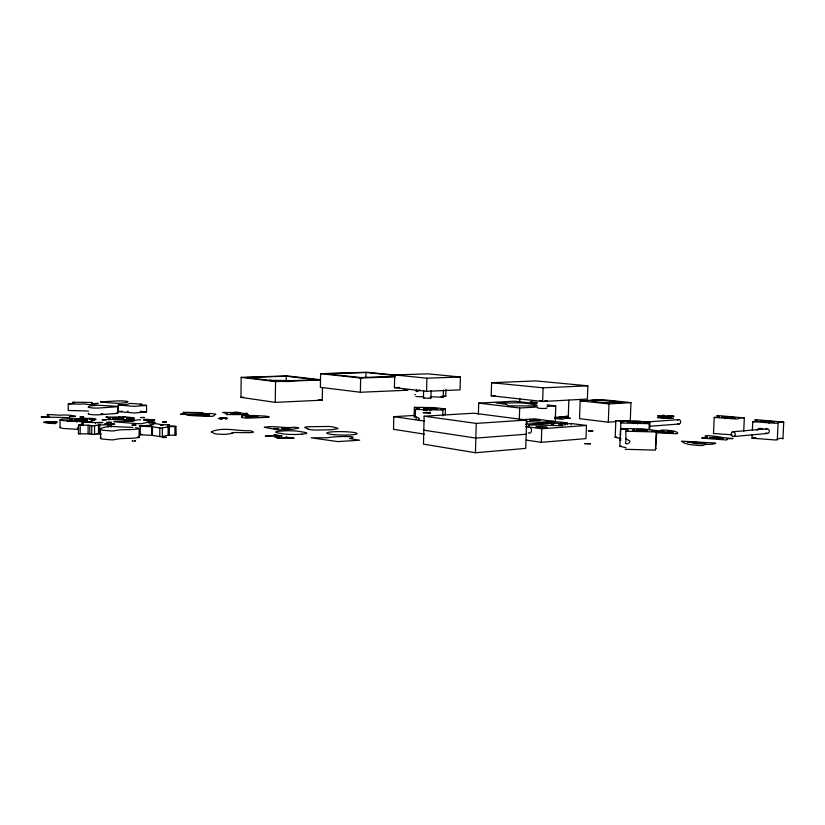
<?xml version="1.0" encoding="UTF-8"?>
<svg xmlns="http://www.w3.org/2000/svg" width="825" height="825" viewBox="0 0 825 825"><rect width="100%" height="100%" fill="white"/><g stroke="black" fill="none" stroke-linecap="round" stroke-linejoin="round"><path stroke-width="1.24" d="M85.429 422.235L85.429 420.296L86.996 420.214L86.996 422.153M85.656 419.554L85.986 421.678L84.635 421.358M78.437 433.857L88.1 433.795L88.1 425.236L93.431 425.896L99.01 424.947L109.642 424.71M99.773 424.916L99.763 433.445L93.648 434.497L89.791 433.898L89.791 425.329M91.73 434.404L91.73 425.803M94.555 434.404L94.566 425.813M95.298 423.658L95.298 422.606L82.253 422.132L83.16 423.864M98.464 433.548L98.474 425.009M138.074 436.59L139.105 437.075A14.283 1.65 -0.2 0 1 138.951 437.405C130.67 439.22 121.976 437.549 113.902 439.777A8.889 1.042 -0.2 0 1 111.024 439.838L102.104 439.034A19.233 2.238 -0.2 0 1 100.588 438.436L100.382 429.217L101.867 428.154A144.179 16.314 0.5 0 1 103.238 427.577L108.787 426.329L132.784 427.422M551.1 423.637L550.997 422.431C553.132 421.132 563.145 422.235 567.177 422.988L567.456 424.555M108.209 427.278L108.209 424.844M109.148 423.215L109.158 422.163L111.128 422.287L104.466 423.916L109.653 424.648M109.282 425.102L109.282 424.566M110.993 427.154L111.045 422.369M117.738 413.232L117.604 406.374L99.32 405.302A55.688 4.888 0.2 0 1 97.752 405.23L90.317 405.91A110.168 10.426 0.4 0 0 89.234 406.282L88.162 407.21A14.716 1.361 0 0 0 89.286 407.581L93.297 408.024A6.033 0.557 0 0 0 94.906 408.076L96.03 408.086A6.786 0.629 0 0 0 98.227 408.066L117.604 406.704A10.952 1 0 0 0 117.758 406.508L117.758 406.508M140.116 404.714L146.541 405.364L146.582 411.964L134.485 412.985L118.202 411.634L118.233 405.003L126.338 404.508L130.154 403.404L141.632 404.168M123.533 419.956L123.544 418.048L115.613 417.471A8.023 0.815 0 0 0 114.788 417.512C106.167 418.162 122.224 419.286 123.544 418.048M139.116 437.188L139.147 428.484M167.671 425.514L175.89 426.422L176.241 435.115L168.393 435.311L160.896 436.724L152.109 435.332L140.26 434.806L140.291 426.236L139.394 426.133M149.387 426.36L149.975 425.215M151.718 435.301L151.748 426.721L140.291 426.236M152.419 435.363L152.46 426.783L151.748 426.721M153.574 424.71L153.574 423.658L154.894 423.545L161.813 424.7L169.507 424.689L167.681 425.432M159.782 436.642L159.823 428L152.46 426.783M162.308 436.631L162.36 427.989L168.372 426.752L175.89 426.422M167.671 426.484L167.619 424.566M168.104 435.353L168.156 426.783M169.342 435.26L169.393 426.7M174.89 435.249L174.952 426.69M100.382 429.32L100.598 429.619A19.243 2.104 -0.1 0 0 102.114 430.186L111.035 430.949A8.889 0.98 -0.2 0 0 113.922 430.897C122.028 428.794 130.69 430.392 138.982 428.691A14.293 1.557 -0.1 0 0 139.136 428.381L135.609 427.608M322.472 387.544L322.266 400.177L275.261 402.373L240.962 397.351L241.178 377.365L287.368 375.922L320.079 379.675M275.261 402.373L275.54 381.583L241.178 377.365M286.192 381.119L286.265 376.231L246.407 377.489L276.674 381.181L317.192 379.799L286.265 376.231M394.144 374.973L367.352 372.25L320.595 373.684L320.368 387.338L360.37 392.257L407.87 390.225L404.044 389.782M783.729 422.194C779.522 420.781 778.841 423.225 776.15 423.308L752.771 421.688L757.907 421.039L754.782 419.657L755.648 419.616L783.74 422.163L782.935 438.663C778.635 437.219 778.14 439.931 775.345 439.962L751.998 438.188L755.772 437.632M360.37 392.257L360.638 378.015L320.595 373.684M365.867 377.118L365.96 372.508L325.638 373.746L360.855 377.541L394.164 376.417M414.16 415.46L393.793 416.666L393.515 429.32L424.318 434.125M394.422 387.657L394.701 374.932L427.876 373.849L460.412 377.004L460.072 389.854L426.577 391.328L394.422 387.657L399.527 387.451M445.283 414.851L445.345 408.983L434.785 407.632L414.449 407.323L419.317 408.54L415.48 409.417L415.326 416.439L416.161 417.935M414.098 417.337L414.346 407.385M431.093 390.617L430.918 398.052L427.298 398.269L423.452 397.877L423.627 390.431M424.153 416.182L423.483 444.128L475.427 452.75L525.742 448.398L526.618 420.038L473.849 413.201L424.153 416.182L476.242 423.411L526.618 420.038M425.782 410.737L425.824 408.922L436.91 408.994L425.824 408.922M426.577 391.328L426.896 378.201L394.701 374.932M426.907 410.891L426.948 409.066M429.763 410.726L429.804 408.901M430.815 410.664L430.867 408.849L434.858 408.839M442.767 415.913L442.922 410.025L440.725 409.293L445.428 409.045M430.784 396.804L443.221 397.196L443.417 390.081M442.685 396.052L445.748 396.309L445.933 389.245M475.427 452.75L476.242 423.411M478.397 414.243L478.706 403.116L514.48 401.198L537.003 403.765M491.215 395.763L491.587 382.707L535.951 380.923L587.854 385.811L587.39 399.052L542.644 401.497L491.215 395.763L495.01 395.577M519.616 402.157L519.729 398.423M519.327 419.564L519.678 408.014L537.096 407.003M541.324 442.324L541.767 428.742L586.451 425.452L585.987 438.611L541.324 442.324L526.34 440.117M542.644 401.497L543.087 387.832L587.854 385.811M555.225 422.173L555.761 405.91L547.006 404.91M554.596 417.357L568.291 416.45L568.848 400.156M622.958 421.121L630.279 420.595L630.97 402.631L602.075 399.609L580.161 400.826L579.542 418.667L608.314 422.183L615.636 421.657M620.792 431.052L620.72 422.988L622.958 421.967L615.842 420.595L636.735 420.884L649.894 422.452L649.657 429.732M625.958 440.55L625.804 431.238L628.145 430.083L620.524 428.577L619.833 446.315L626.01 447.666M608.314 422.183L608.984 403.93L630.97 402.631M620.977 438.529L615.202 437.322L615.842 420.637M637.539 423.978L637.612 422.101L639.282 422.317M649.028 429.753L649.265 423.668L645.717 422.812A2.258 1.784 84.4 0 0 643.108 422.843M625.144 449.295L655.411 450.13L656.205 431.97L652.369 430.98L656.855 430.64L642.737 428.835L620.503 428.557M655.638 448.687L656.855 430.64M732.146 434.806L713.501 433.517L714.192 417.46L736.56 419.017C739.283 418.956 740.685 416.749 744.336 417.945L743.707 431.516M752.008 438.127L752.142 434.631M752.369 429.918L752.792 421.637M768.797 422.936L768.879 421.121L774.149 421.802M769.385 423.163L769.477 421.338L765.291 421.678M777.284 439.952L778.119 422.317M586.451 425.452L571.333 423.524L571.086 424.71M564.991 425.205L564.991 424.483M625.928 441.457C623.638 445.026 628.836 444.19 629.867 441.983M620.833 432.723L620.307 434.497L620.843 434.93M757.072 430.238C757.866 427.897 761.454 427.793 762.96 429.485M560.443 424.793L560.247 424.267A2.815 2.073 85.3 0 1 560.196 423.483L554.307 423.153L552.791 424.978L551.554 424.751M85.429 420.296L85.264 420.977L78.684 420.637L85.759 421.204L86.646 421.162L86.996 420.214M110.406 418.244L106.085 417.079L118.563 417.099C121.492 416.12 142.467 418.378 130.195 418.45M550.378 423.493L550.492 423.008A2.784 2.032 85.5 0 0 550.595 422.256M416.14 418.76L415.882 419.657M100.372 438.013L101.001 437.353M625.525 439.086L626.361 438.993M416.728 389.916C414.088 392.741 419.389 391.349 419.822 389.802M727.31 438.735L726.877 439.869L725.928 439.942L701.951 438.116M134.362 419.512L129.814 418.615M619.833 446.315L621.472 446.222M615.202 437.322L616.646 437.24L615.326 437.271M419.131 419.172L418.419 420.007M113.582 417.966L115.253 417.698A5.868 0.588 0 0 1 115.82 417.656A6.332 0.639 0 0 1 116.418 417.636A5.125 0.516 0 0 1 116.81 417.625L121.45 417.966L113.613 418.028M620.08 440.003L620.864 440.158L620.101 439.962M78.612 429.402L64.133 428.536A17.077 1.825 -0.3 0 1 61.421 428.123L60.101 427.659L60.586 427.226M80.489 419.502L81.665 419.265M60.029 419.729L61.555 419.286A7.868 0.794 -0.3 0 1 63.412 419.1L90.678 418.327A12.746 1.289 -0.2 0 1 92.802 418.461L95.989 419.1L89.451 421.802L64.123 420.709A17.088 1.732 -0.2 0 1 61.411 420.307L60.029 419.729L60.039 427.505M649.935 422.513L645.727 422.771M442.891 410.056L415.491 409.448M92.008 402.528C89.719 406.086 106.745 401.806 92.524 403.868M528.928 425.36L528.062 426.123M443.221 397.196L441.045 396.557L441.633 396.464M166.31 437.477L162.463 437.487M55.698 422.132L57.317 422.111A6.724 0.691 -0.4 0 0 56.678 421.781L43.632 422.194L44.086 422.462M162.422 437.425L166.32 437.425M124.101 420.781L134.454 420.74M782.915 438.673L782.018 438.488M546.923 427.381L536.167 427.061M536.064 426.886L546.923 427.237M134.434 419.616L107.58 419.451L110.498 418.285M735.168 417.749L728.351 417.811M670.209 418.419L663.352 418.296A6.631 0.598 2.4 0 1 661.021 417.955M106.136 419.822L102.279 419.822M102.269 419.76L106.157 419.76M702.735 443.695L696.094 443.633A6.456 0.691 2.8 0 1 693.763 443.252M45.53 422.225L55.718 422.06M113.675 424.081L110.962 424.215M423.462 397.846L424.504 397.681M247.139 416.512L257.709 416.45M83.614 417.099L80.097 417.12M166.372 422.122L162.515 422.039L166.403 422.07M80.097 417.068L83.614 417.048M41.26 416.914C58.554 418.306 41.59 414.006 49.026 414.532L60.648 415.233C63.566 414.171 86.151 416.697 69.589 416.738M540.004 420.554L529.856 420.224M564.805 418.368L562.578 419.275L554.73 418.481M656.205 431.97L625.804 431.238M139.373 426.071L149.438 425.298M527.402 423.246L526.298 422.916M89.007 418.894L92.555 418.873M529.794 420.038L540.066 420.399M415.387 416.398L419.152 418.347M78.427 433.785L78.509 425.184L83.057 423.926L83.057 424.988M649.265 423.668L620.72 422.988M199.506 414.728L201.125 414.604M88.698 413.181L88.162 413.944A14.716 1.433 0 0 0 89.275 414.336L93.297 414.789A6.033 0.588 -0.1 0 0 94.906 414.851L96.02 414.862A6.786 0.66 -0.1 0 0 98.216 414.831L117.583 413.377A10.942 1.062 0 0 0 117.738 413.16L116.707 412.799M90.678 421.585L95.659 419.389M107.601 419.42L109.374 419.574M149.985 425.215L153.574 423.658M701.9 438.044L707.355 437.343M727.33 438.725L733.043 438.591L723.03 437.611C720.689 436.776 697.971 433.95 707.355 437.291M118.202 411.582L122.347 411.293M714.202 417.45L719.441 416.852L716.77 415.604L717.657 415.532L744.315 417.924M78.509 425.184L88.1 425.236M106.105 417.068L107.539 416.965M221.554 418.079L225.545 418.182L221.574 418.162M671.643 417.873L667.776 417.873M202.558 412.634L183.098 412.314L185.697 413.366M414.624 394.752L415.377 394.67M201.908 414.624L209.034 414.676A5.517 0.547 0.4 0 0 208.199 414.418L200.857 414.428M140.085 404.662L141.632 404.219M415.862 396.547L423.452 396.763M209.354 413.882L204.425 414.129L205.167 414.779M243.664 413.696L247.046 413.387M74.353 403.177L68.31 403.941L81.933 404.137C83.768 402.868 91.833 406.312 92.462 403.91M564.826 418.368L570.137 418.265M257.39 417.027L255.224 416.996M251.615 417.357L249.459 417.306L251.677 417.254M634.817 430.258L633.074 430.042M92.431 418.976L89.265 419.007M281.583 428.278L283.645 428.227M663.981 431.547L661.609 431.423M656.927 431.702L659.453 431.836M659.423 431.918L657.989 431.929M255.183 416.903L257.41 416.945M117.243 418.822L116.17 418.883M631.084 421.688L632.847 421.73M146.809 420.668L148.613 420.585L146.747 420.657M283.604 428.33L281.603 428.288M774.077 422.029L765.425 421.843M151.862 422.348L148.954 422.39M120.584 418.461L122.42 418.471M115.407 418.718L117.253 418.739M660.072 415.944L658.628 415.955M122.327 418.574L120.584 418.553M146.53 405.436L134.506 406.354L118.274 405.065M661.557 431.32L664.053 431.454M763.238 420.946L764.383 420.946M760.083 421.276L761.63 421.245M162.36 427.989L159.875 428M226.741 418.77L225.173 418.739L226.823 418.667M445.706 396.32L442.808 396.433M657.515 417.522L660 417.646L657.535 417.605M723.278 417.182L721.751 417.007M724.67 416.79L726.495 416.945M657.587 415.748L660.072 415.862M185.594 413.438L180.438 414.253L205.043 414.851M151.274 425.287L152.14 425.184M273.591 381.274L269.703 380.273L293.318 380.665M68.475 410.479L88.523 411.015M235.352 414.037L233.888 414.006M709.459 437.518L711.315 437.611L710.17 437.693M714.625 437.405L712.882 437.302L714.687 437.312M77.199 419.038L80.015 418.605M238.033 413.707L239.528 413.727L238.023 413.789M233.877 413.923L235.373 413.944M547.439 400.537L544.882 400.682M132.423 440.725C130.247 441.375 137.909 441.2 134.939 440.694M645.552 430.671L645.088 430.712M97.701 422.854L102.279 422.668M537.57 407.498C535.332 408.427 547.573 408.994 547.099 407.87M148.871 422.132L151.656 422.142M771.983 421.946L769.673 422.018M122.75 416.646L124.998 416.707M119.759 417.048L118.563 417.099M82.51 424.318L79.808 424.679L80.778 424.793M693.846 443.242L704.065 443.18L700.373 442.726L701.498 442.613A6.538 0.701 2.8 0 1 704.437 442.901C709.923 443.788 699.115 443.169 702.725 443.675M733.446 436.559A2.413 2.032 81.7 0 0 734.807 432.795A2.413 2.032 81.7 0 0 731.301 433.125A2.413 2.032 81.7 0 0 733.446 436.559L767.57 433.434M732.796 417.739L726.526 417.636M726.454 416.945L725.134 416.914M732.92 431.764L767.044 428.783M629.062 422.153L627.382 422.07M660.526 432.176L671.137 432.125L667.425 431.681L668.611 431.578A6.703 0.681 2.6 0 1 671.591 431.857L673.365 432.238L662.774 432.548M434.806 409.035L434.301 409.066M768.879 421.121L763.053 421.596L769.632 422.018M526.175 434.228L475.839 438.096L423.823 430.176M649.78 426.278L679.119 423.998M81.675 419.265L87.574 419.688L85.862 419.822M145.128 419.378L154.77 419.884L146.654 420.317M111.303 424.627L114.758 424.359M142.323 434.332L139.363 434.61L140.26 434.806M726.443 417.481L730.651 417.161M637.612 422.101L635.044 422.297L636.58 422.472M644.201 422.183L678.645 419.616M571.333 423.524L558.834 424.328L562.97 425.597L562.279 425.7L529.052 424.927L554.307 423.153M525.453 424.205L550.997 422.431M560.196 423.483L567.177 422.988M526.144 421.493L540.581 422.235L553.503 421.245L553.781 422.792M278.51 381.274L280.046 381.294M522.091 419.698L534.744 418.853L553.503 421.389M554.617 417.584L562.021 417.986L554.802 418.058M555.184 417.749L560.546 417.893L556.091 418.038M428.041 408.293L429.433 408.334M425.123 408.715L423.493 408.623M423.648 410.355L425.349 410.438M721.927 438.58C727.887 437.972 713.687 437.137 714.574 438.044L721.875 438.188L720.472 437.838M102.816 413.748L101.052 413.789M531.795 401.62L530.31 401.888L537.384 402.507M110.993 423.875L113.489 423.957M547.058 406.416L555.761 405.91M82.964 418.306L85.13 418.223M82.17 421.152L83.83 421.111M233.331 413.057L231.691 413.263L238.322 413.304L230.402 413.243L240.157 413.387L233.001 412.892M283.81 381.088L285.326 381.119M80.489 419.533L80.53 421.534L80.51 419.564L74.487 419.987A7.796 0.794 -0.2 0 0 75.044 420.121L82.294 419.801A5.796 0.588 -0.2 0 1 81.922 419.698L85.532 419.523M46.148 422.74L48.025 422.647L45.55 422.317M133.877 419.688L132.815 419.698M638.602 429.959L636.828 429.732L637.663 429.938M423.782 408.53L425.184 408.581M429.382 408.478L428.093 408.427M724.824 418.533L725.144 418.688M240.962 397.351L243.53 397.238M627.464 421.946L629.279 422.08M632.806 421.874L631.063 421.74M285.244 381.243L283.583 381.181M160.524 425.061L162.979 425.133M275.54 381.583L320.059 380.057M282.903 381.521L289.988 381.274M286.316 381.562L289.946 381.47M426.896 378.201L460.412 377.004M102.816 422.39L95.298 422.606M106.621 422.256L109.158 422.163M360.638 378.015L395.33 376.829M559.608 416.79L570.137 418.213M434.125 409.076L433.548 409.076M118.903 419.193L119.862 419.193M279.84 381.428L278.695 381.397M160.473 424.782L162.927 424.823M88.1 433.795L89.791 433.898M117.171 419.512L118.377 419.512M127.803 417.976C123.121 418.44 133.31 418.275 127.823 417.976M764.806 421.121L763.362 421.018M761.578 421.389L760.134 421.286M722.917 417.202L722.473 417.027M128.257 411.335L127.504 411.293M148.799 423.132L152.903 422.967A7.477 0.784 0.1 0 0 154.388 422.771L155.162 422.317L152.996 421.771A16.387 1.722 0 0 0 149.903 421.42L148.696 421.327M651.967 431.011C656.937 431.238 659.144 431.073 661.66 430.124A6.786 0.681 2.5 0 1 664.146 430.114L664.702 430.124A6.053 0.608 2.5 0 1 666.404 430.207L671.849 430.743A14.922 1.506 2.5 0 1 674.345 431.186L677.108 432.321A107.807 11.179 2.1 0 1 677.655 432.867L677.408 433.713L673.179 433.589A63.7 6.817 2.6 0 0 671.344 433.486L656.483 432.723M127.473 420.585L133.578 420.719M644.129 430.722L643.583 430.702M110.529 423.555L114.097 423.637M86.749 421.812L67.165 420.967M433.094 409.066L432.496 409.035M638.148 422.73L641.293 422.431M536.931 405.983L508.324 405.838L506.385 404.363L496.186 402.94L511.624 403.002C523.854 402.105 534.28 404.662 537.023 405.426M201.713 414.614L197.907 414.686L198.516 414.944M116.036 418.873L115.418 418.811M84.604 421.121L86.264 421.245M638.127 422.72L637.044 422.513M541.613 400.63L540.035 400.537M127.638 417.77L126.751 417.667M133.248 417.955L134.135 418.058M663.64 415.418L662.32 415.408L664.702 415.614L663.702 415.418M643.479 430.691L642.675 430.64M359.597 378.128L361.824 378.252M70.032 419.059L72.425 419.203M659.154 415.748L657.607 415.831M638.045 429.732L638.798 429.815M633.93 430.062L634.528 430.124M633.538 430.268L632.682 430.155M143.715 419.935L148.067 420.523A17.242 1.784 0 0 1 149.16 421.008L147.397 422.245A132.722 13.2 -0.5 0 1 145.901 422.73L141.353 423.751L136.537 423.617A74.817 8.229 -0.2 0 0 134.712 423.493L113.85 421.709A12.973 1.351 0 0 1 114.263 421.441L131.546 420.853L138.115 419.843A7.858 0.815 0.1 0 1 140.642 419.822M764.012 421.09L764.992 421.008M658.515 431.692L656.968 431.795M728.093 417.79L728.743 417.708M636.653 422.647L630.145 422.39L637.178 421.864L641.231 422.41M432.331 409.025L430.867 408.849M713.501 437.384L714.058 437.219M555.947 418.028L554.947 417.924M710.696 437.528L709.51 437.611M96.35 433.599L101.423 434.094M491.587 382.707L543.087 387.832M365.96 372.508L394.309 375.396M727.867 417.625L724.288 417.398L730.135 416.955L735.199 417.667M580.161 400.826L608.984 403.93M642.428 430.609L641.004 430.433L644.841 430.361M665.62 417.821L668.229 418.244L661.103 417.955L661.176 416.171L671.798 416.151L668.075 415.759L669.271 415.676A6.713 0.598 2.4 0 1 672.251 415.924L674.015 416.243L663.424 416.512A6.631 0.588 2.4 0 1 661.093 416.171M771.076 421.513L772.2 421.678M732.157 417.326L732.889 417.419M478.706 403.116L519.678 408.014M565.744 416.14L568.291 416.45M720.844 437.693L712.346 437.951L715.976 438.395A5.167 0.526 2.8 0 0 722.009 438.591M655.473 448.418L656.071 448.532M525.504 426.546L541.767 428.742M318.491 399.661L322.266 400.177M393.793 416.666L424.627 421.08M430.217 397.846L430.918 398.032M626.361 438.993L629.908 441.066M140.157 411.273L146.541 411.933M209.375 413.81L202.816 413.346L202.599 412.665M247.046 413.325C241.983 414.459 237.982 410.871 233.238 412.521L222.729 412.459L227.246 413.5L226.122 414.542L248.459 414.614L243.674 413.748M246.128 416.749L245.345 416.512L256.699 416.151A6.157 0.619 0.6 0 1 257.751 416.45M673.417 417.863C675.283 418.76 666.744 417.687 670.22 418.358M145.489 420.379L143.973 420.08M647.419 430.516L643.252 429.949L635.797 430.547L647.512 430.537M77.437 427.845L78.272 428.041M41.312 416.976L68.341 417.636L69.682 417.512L69.537 416.78M199.526 414.81L201.929 415.099L200.475 415.171A5.455 0.536 0.4 0 1 198.578 414.944M91.977 402.497L72.713 402.188L74.394 403.136M247.17 416.594L249.985 416.924L248.397 417.017A6.084 0.608 0.6 0 1 246.201 416.749M547.759 422.957L547.346 421.678M82.201 422.183L82.201 424.277M80.2 425.401L80.2 433.981M76.818 420.338L76.818 422.287M68.238 403.982L68.248 410.551M528.083 427.721A2.97 2.124 85.2 0 1 530.877 428.247A2.97 2.124 85.2 0 1 531.042 432.145A2.97 2.124 85.2 0 1 528.289 432.682M765.796 429.464A2.341 2.032 80.9 0 1 768.673 429.454A2.341 2.032 80.9 0 1 768.817 432.754A2.341 2.032 80.9 0 1 765.94 432.764M677.552 420.265A2.207 1.784 84.1 0 1 679.996 420.131A2.207 1.784 84.1 0 1 680.367 423.122A2.207 1.784 84.1 0 1 677.985 423.658M662.815 432.548A6.621 0.67 2.6 0 1 660.443 432.176M46.087 422.751A6.652 0.681 -0.4 0 1 44.168 422.462M143.89 419.523A5.167 0.526 0.1 0 1 145.076 419.368M113.417 419.502A5.146 0.526 0 0 1 114.005 419.451M242.003 416.006L241.581 417.491L245.314 418.048A10.364 1.052 0.6 0 0 247.283 418.151L267.743 417.316A6.291 0.639 0.7 0 0 269.043 417.099L269.177 417.058A5.62 0.567 0.7 0 0 269.321 416.893L266.96 416.336A13.839 1.403 0.6 0 0 264.103 416.048L255.172 415.614A109.715 11.911 0.5 0 0 250.583 415.47L241.942 415.707A55.791 5.558 0.3 0 1 241.993 415.882L242.003 416.006M283.759 428.618L289.678 428.66L283.759 428.618M264.371 427.319L278.644 429.949L290.751 429.33A19.068 2.083 0.7 0 0 293.483 429.103L298.681 428.041A7.167 0.784 0.8 0 0 298.021 427.659L296.814 427.443A8.59 0.938 0.8 0 0 294.339 427.195C284.264 428.598 274.364 425.391 264.371 427.319M232.743 433.311L226.349 434.29A11.488 1.31 0.4 0 1 222.09 434.301L219.192 434.198A9.601 1.093 0.4 0 1 215.387 433.847L211.293 432.145A25.358 2.867 0.5 0 1 211.778 431.609C223.585 426.731 237.332 431.248 249.789 430.722C265.464 434.507 224.709 431.186 232.743 433.311M308.065 429L309.891 429.598A8.549 0.938 0.9 0 0 312.644 429.866L313.459 429.918A9.714 1.073 0.9 0 0 316.975 430.042L331.32 429.743L337.982 428.629A12.488 1.372 0.9 0 0 337.879 428.381L336.435 427.886A9.776 1.062 1 0 1 335.93 427.69L332.527 426.824A14.881 1.629 0.9 0 0 330.784 426.638L329.763 426.556A8.24 0.897 0.9 0 0 328.453 426.463L307.931 426.721A17.067 1.867 0.9 0 0 306.745 426.865L304.838 427.298A6.425 0.701 0.9 0 0 304.786 427.515L308.065 429M430.557 412.882L423.112 412.686L430.547 412.912M681.873 441.251L682.698 442.148A129.535 13.344 3.3 0 0 683.853 442.819L688.091 444.232A17.16 1.856 2.8 0 0 691.35 444.778L698.053 445.407A7.033 0.763 2.8 0 0 700.033 445.479L700.662 445.49A7.868 0.856 2.8 0 0 703.405 445.438C703.632 443.458 712.924 445.242 715.698 443.272A12.767 1.372 2.8 0 0 714.687 442.973L681.924 441.2M127.762 401.765L126.204 402.466A99.402 8.508 -0.2 0 1 124.719 402.847L117.645 403.343A56.946 5.259 -0.1 0 0 116.253 403.26A94.823 8.941 -0.2 0 0 114.603 403.167L100.299 402.043A10.044 0.887 0.1 0 1 100.64 401.858L119.285 400.857A6.074 0.536 0.1 0 1 121.749 400.857L126.937 401.332A13.365 1.176 0.1 0 1 127.72 401.651L127.762 401.765M54.997 422.699L54.708 423.411L47.994 423.06L55.12 423.648L56.626 422.617L54.997 422.699M590.442 443.788L584.492 443.592L590.432 443.767M215.676 414.284L212.778 416.336L203.723 416.192A98.856 9.219 0.6 0 1 199.011 416.006L190.09 415.47A14.396 1.423 0.4 0 1 187.502 415.14L185.893 414.552A5.888 0.588 0.3 0 1 186.295 414.397L186.522 414.346A6.6 0.65 0.3 0 1 188.213 414.15L210.561 413.521A10.756 1.062 0.4 0 1 212.458 413.634L215.676 414.284M349.583 438.539L359.669 440.199L337.899 441.602L311.19 437.827L327.783 437.755C330.701 436.466 363.547 435.456 349.645 438.508M144.767 419.77L152.646 419.791L147.324 419.471A6.383 0.66 0.1 0 0 146.53 419.512L144.798 419.75M135.877 425.133L131.887 425.153L135.857 425.143M144.292 417.532L140.528 417.553L144.262 417.481M592.804 431.093L588.297 430.867L592.804 431.062M220.079 418.028L221.368 418.409L218.326 418.574L227.525 418.265L220.1 418.007M614.542 401.816L621.73 402.672L608.871 402.322C602.374 403.59 576.623 399.104 603.065 400.434C605.148 400.713 624.865 401.94 614.542 401.816M151.913 420.296L153.739 420.399L151.913 420.296M220.512 418.894L222.203 418.925L220.553 418.883M692.34 442.757L687.256 441.808L696.805 442.344L689.288 441.994L692.34 442.757M288.255 437.601L277.087 438.353L294.102 438.219L285.728 437.137L288.255 437.601M277.798 435.683L265.268 436.147L276.365 435.414L273.91 434.961L275.705 434.847L282.098 436.012L277.798 435.683M301.94 434.125L298.805 434.332A11.385 1.299 0.8 0 1 282.882 433.795L277.561 432.826A11.313 1.279 0.7 0 1 280.613 431.093L283.707 430.897A11.292 1.279 0.7 0 1 299.32 431.423L304.703 432.362A11.354 1.289 0.8 0 1 301.94 434.125M276.076 436.683L274.529 436.786L279.397 437.302L276.076 436.683M203.548 415.357L202.29 415.429L209.385 415.852L208.942 415.078L207.683 415.14L208.106 415.707L203.548 415.357M277.726 428.453L273.859 428.577L278.716 428.629L277.726 428.453M333.816 434.651A15.18 1.722 1 0 0 357.091 433.672A15.18 1.722 1 0 0 334.847 431.692A15.18 1.722 1 0 0 333.816 434.651"/></g></svg>
